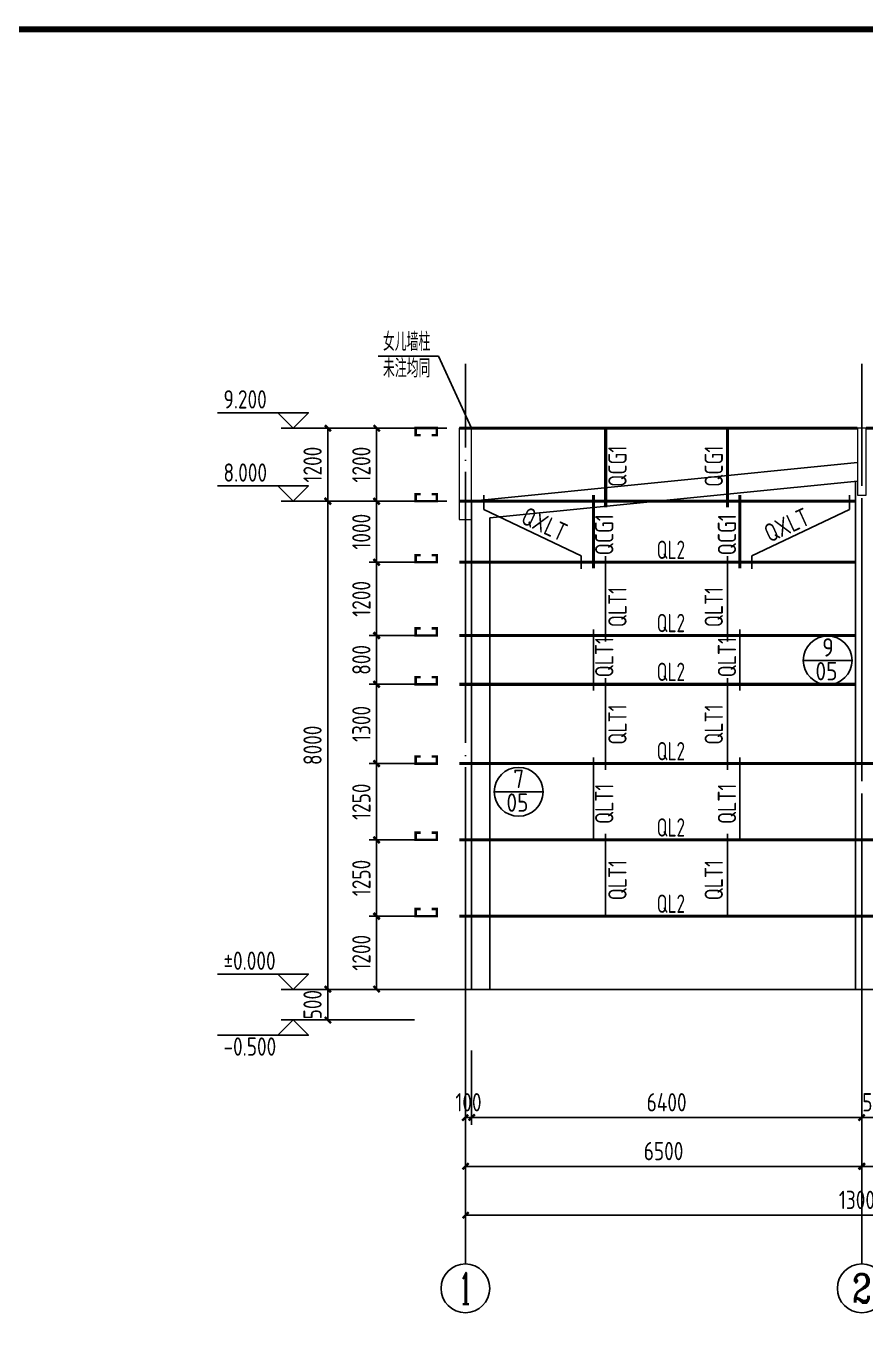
# Model space of a CAD drawing. Header units: millimetres. Extents: x 865974 to 875117, y 41124 to 44891.
# Drawn here: x 869108.9 to 869246.5, y 41492.7 to 41708.1 of the extents above; entities that cross this region are included whole.
import ezdxf
from ezdxf.enums import TextEntityAlignment as Align

# ---------------------------------------------------------------- set-up
doc = ezdxf.new("R2010")
doc.units = ezdxf.units.MM
doc.header["$LTSCALE"] = 1000
doc.header["$MEASUREMENT"] = 0
doc.linetypes.add('DOTE', pattern=[2.42, 2, -0.2, 0.02, -0.2])
for name, color, linetype in [('1307', 7, 'Continuous'), ('1530', 253, 'Continuous'), ('1534', 7, 'Continuous'), ('AXIS', 3, 'Continuous'), ('AXIS_TEXT', 7, 'Continuous'), ('DIM', 7, 'Continuous'), ('DOTE', 1, 'DOTE'), ('M_Prof', 2, 'Continuous'), ('标注', 7, 'Continuous'), ('梁', 4, 'Continuous'), ('檩条', 34, 'Continuous'), ('索引符号标注', 253, 'Continuous')]:
    doc.layers.add(name, color=color, linetype=linetype)
doc.layers.add('零部件', color=3, linetype='Continuous', lineweight=5)
doc.styles.add('_TCH_AXIS', font='COMPLEX', dxfattribs={"bigfont": 'GBCBIG'})
doc.styles.add('COMPLEX', font='COMPLEX')
doc.styles.add('GBHZ', font='gbenor.shx', dxfattribs={"width": 0.9, "bigfont": 'gbcbig.shx'})
doc.dimstyles.new('Y100', dxfattribs={"dimscale": 0, "dimtxt": 3, "dimasz": 0.01, "dimexe": 1.2, "dimexo": 2, "dimgap": 1, "dimtad": 1, "dimdec": 0, "dimlfac": 100, "dimzin": 0, "dimdsep": 46, "dimtxsty": 'GBHZ', "dimblk": 'DX', "dimcen": 0.09, "dimdle": 1, "dimclrd": 7, "dimclre": 7, "dimclrt": 7, "dimadec": 0, "dimazin": 0, "dimtfac": 1, "dimtdec": 0, "dimtix": 1, "dimtmove": 2, "dimatfit": 3, "dimldrblk": 'DX', "dimfxl": 0, "dimtolj": 1, "dimtzin": 0, "dimarcsym": 0})

# ---------------------------------------------------------------- blocks, each defined once
blk = doc.blocks.new('_AXISO')
blk.add_circle((0, 0), 0.5)
at = {"layer": 'AXIS_TEXT', "style": 'COMPLEX', "width": 1.041667}
blk.add_attdef('A', text='', height=0.56, dxfattribs=at).set_placement((-0.25, -0.28), (0.25, -0.28), align=Align.FIT)
blk = doc.blocks.new('DX')
at = {"color": 0, "linetype": 'ByBlock', "const_width": 40}
blk.add_lwpolyline([(-54, -51), (46, 49)], dxfattribs=at)
blk = doc.blocks.new('*D231')
at = {"layer": 'Defpoints', "color": 0, "transparency": 16777216}
for p in [(869180.87, 41542.27), (869245.87, 41542.27), (869245.87, 41521.27)]:
    blk.add_point(p, dxfattribs=at)
at = {"layer": '标注', "color": 7, "lineweight": -2, "transparency": 16777216}
for p, q in [((869180.87, 41540.27), (869180.87, 41520.07)), ((869245.87, 41540.27), (869245.87, 41520.07)), ((869180.88, 41521.27), (869245.86, 41521.27))]:
    blk.add_line(p, q, dxfattribs=at)
at = {"layer": '标注', "color": 7, "lineweight": -2, "transparency": 16777216, "xscale": 0.01, "yscale": 0.01, "zscale": 0.01, "rotation": 180}
blk.add_blockref('DX', (869180.87, 41521.27), dxfattribs=at)
at = {"layer": '标注', "color": 7, "lineweight": -2, "transparency": 16777216, "xscale": 0.01, "yscale": 0.01, "zscale": 0.01}
blk.add_blockref('DX', (869245.87, 41521.27), dxfattribs=at)
at = {"layer": '标注', "color": 7, "transparency": 16777216, "insert": (869213.37, 41523.77), "char_height": 3, "attachment_point": 5, "style": 'GBHZ'}
blk.add_mtext('\\A1;6500', dxfattribs=at)
blk = doc.blocks.new('*D281')
at = {"layer": 'Defpoints', "color": 0, "transparency": 16777216}
for p in [(869158.31, 41630.27), (869179.85, 41630.27), (869174.51, 41550.27)]:
    blk.add_point(p, dxfattribs=at)
at = {"layer": 'DIM', "color": 7, "lineweight": -2, "transparency": 16777216}
for p, q in [((869177.85, 41630.27), (869157.11, 41630.27)), ((869158.31, 41550.28), (869158.31, 41630.26)), ((869172.51, 41550.27), (869157.11, 41550.27))]:
    blk.add_line(p, q, dxfattribs=at)
at = {"layer": 'DIM', "color": 7, "lineweight": -2, "transparency": 16777216, "xscale": 0.01, "yscale": 0.01, "zscale": 0.01}
for p, rotation in [((869158.31, 41630.27), 90), ((869158.31, 41550.27), 270)]:
    blk.add_blockref('DX', p, dxfattribs=dict(at, rotation=rotation))
at = {"layer": 'DIM', "color": 7, "transparency": 16777216, "insert": (869155.81, 41590.27), "char_height": 3, "attachment_point": 5, "rotation": 90, "style": 'GBHZ'}
blk.add_mtext('\\A1;8000', dxfattribs=at)
blk = doc.blocks.new('*D282')
at = {"layer": 'Defpoints', "color": 0, "transparency": 16777216}
for p in [(869158.31, 41642.27), (869179.85, 41642.27), (869179.85, 41630.27)]:
    blk.add_point(p, dxfattribs=at)
at = {"layer": 'DIM', "color": 7, "lineweight": -2, "transparency": 16777216}
for p, q in [((869177.85, 41642.27), (869157.11, 41642.27)), ((869158.31, 41630.28), (869158.31, 41642.26)), ((869177.85, 41630.27), (869157.11, 41630.27))]:
    blk.add_line(p, q, dxfattribs=at)
at = {"layer": 'DIM', "color": 7, "lineweight": -2, "transparency": 16777216, "xscale": 0.01, "yscale": 0.01, "zscale": 0.01}
for p, rotation in [((869158.31, 41642.27), 90), ((869158.31, 41630.27), 270)]:
    blk.add_blockref('DX', p, dxfattribs=dict(at, rotation=rotation))
at = {"layer": 'DIM', "color": 7, "transparency": 16777216, "insert": (869155.81, 41636.27), "char_height": 3, "attachment_point": 5, "rotation": 90, "style": 'GBHZ'}
blk.add_mtext('\\A1;1200', dxfattribs=at)
blk = doc.blocks.new('*D283')
at = {"layer": 'Defpoints', "color": 0, "transparency": 16777216}
for p in [(869166.31, 41562.27), (869174.51, 41562.27), (869174.51, 41550.27)]:
    blk.add_point(p, dxfattribs=at)
at = {"layer": '标注', "color": 7, "lineweight": -2, "transparency": 16777216}
for p, q in [((869172.51, 41562.27), (869165.11, 41562.27)), ((869166.31, 41550.28), (869166.31, 41562.26)), ((869172.51, 41550.27), (869165.11, 41550.27))]:
    blk.add_line(p, q, dxfattribs=at)
at = {"layer": '标注', "color": 7, "lineweight": -2, "transparency": 16777216, "xscale": 0.01, "yscale": 0.01, "zscale": 0.01}
for p, rotation in [((869166.31, 41562.27), 90), ((869166.31, 41550.27), 270)]:
    blk.add_blockref('DX', p, dxfattribs=dict(at, rotation=rotation))
at = {"layer": '标注', "color": 7, "transparency": 16777216, "insert": (869163.81, 41556.27), "char_height": 3, "attachment_point": 5, "rotation": 90, "style": 'GBHZ'}
blk.add_mtext('\\A1;1200', dxfattribs=at)
blk = doc.blocks.new('*D284')
at = {"layer": 'Defpoints', "color": 0, "transparency": 16777216}
for p in [(869174.51, 41574.77), (869166.31, 41562.27), (869174.51, 41562.27)]:
    blk.add_point(p, dxfattribs=at)
at = {"layer": '标注', "color": 7, "lineweight": -2, "transparency": 16777216}
for p, q in [((869172.51, 41574.77), (869165.11, 41574.77)), ((869166.31, 41574.76), (869166.31, 41562.28)), ((869172.51, 41562.27), (869165.11, 41562.27))]:
    blk.add_line(p, q, dxfattribs=at)
at = {"layer": '标注', "color": 7, "lineweight": -2, "transparency": 16777216, "xscale": 0.01, "yscale": 0.01, "zscale": 0.01}
for p, rotation in [((869166.31, 41574.77), 90), ((869166.31, 41562.27), 270)]:
    blk.add_blockref('DX', p, dxfattribs=dict(at, rotation=rotation))
at = {"layer": '标注', "color": 7, "transparency": 16777216, "insert": (869163.81, 41568.52), "char_height": 3, "attachment_point": 5, "rotation": 90, "style": 'GBHZ'}
blk.add_mtext('\\A1;1250', dxfattribs=at)
blk = doc.blocks.new('*D285')
at = {"layer": 'Defpoints', "color": 0, "transparency": 16777216}
for p in [(869166.31, 41600.27), (869174.51, 41600.27), (869174.51, 41587.27)]:
    blk.add_point(p, dxfattribs=at)
at = {"layer": '标注', "color": 7, "lineweight": -2, "transparency": 16777216}
for p, q in [((869172.51, 41600.27), (869165.11, 41600.27)), ((869166.31, 41587.28), (869166.31, 41600.26)), ((869172.51, 41587.27), (869165.11, 41587.27))]:
    blk.add_line(p, q, dxfattribs=at)
at = {"layer": '标注', "color": 7, "lineweight": -2, "transparency": 16777216, "xscale": 0.01, "yscale": 0.01, "zscale": 0.01}
for p, rotation in [((869166.31, 41600.27), 90), ((869166.31, 41587.27), 270)]:
    blk.add_blockref('DX', p, dxfattribs=dict(at, rotation=rotation))
at = {"layer": '标注', "color": 7, "transparency": 16777216, "insert": (869163.81, 41593.77), "char_height": 3, "attachment_point": 5, "rotation": 90, "style": 'GBHZ'}
blk.add_mtext('\\A1;1300', dxfattribs=at)
blk = doc.blocks.new('*D286')
at = {"layer": 'Defpoints', "color": 0, "transparency": 16777216}
for p in [(869174.51, 41608.27), (869166.31, 41600.27), (869174.51, 41600.27)]:
    blk.add_point(p, dxfattribs=at)
at = {"layer": '标注', "color": 7, "lineweight": -2, "transparency": 16777216}
for p, q in [((869172.51, 41608.27), (869165.11, 41608.27)), ((869166.31, 41608.26), (869166.31, 41600.28)), ((869172.51, 41600.27), (869165.11, 41600.27))]:
    blk.add_line(p, q, dxfattribs=at)
at = {"layer": '标注', "color": 7, "lineweight": -2, "transparency": 16777216, "xscale": 0.01, "yscale": 0.01, "zscale": 0.01}
for p, rotation in [((869166.31, 41608.27), 90), ((869166.31, 41600.27), 270)]:
    blk.add_blockref('DX', p, dxfattribs=dict(at, rotation=rotation))
at = {"layer": '标注', "color": 7, "transparency": 16777216, "insert": (869163.81, 41604.27), "char_height": 3, "attachment_point": 5, "rotation": 90, "style": 'GBHZ'}
blk.add_mtext('\\A1;800', dxfattribs=at)
blk = doc.blocks.new('*D287')
at = {"layer": 'Defpoints', "color": 0, "transparency": 16777216}
for p in [(869174.51, 41642.27), (869166.31, 41630.27), (869174.51, 41630.27)]:
    blk.add_point(p, dxfattribs=at)
at = {"layer": '标注', "color": 7, "lineweight": -2, "transparency": 16777216}
for p, q in [((869172.51, 41642.27), (869165.11, 41642.27)), ((869166.31, 41642.26), (869166.31, 41630.28)), ((869172.51, 41630.27), (869165.11, 41630.27))]:
    blk.add_line(p, q, dxfattribs=at)
at = {"layer": '标注', "color": 7, "lineweight": -2, "transparency": 16777216, "xscale": 0.01, "yscale": 0.01, "zscale": 0.01}
for p, rotation in [((869166.31, 41642.27), 90), ((869166.31, 41630.27), 270)]:
    blk.add_blockref('DX', p, dxfattribs=dict(at, rotation=rotation))
at = {"layer": '标注', "color": 7, "transparency": 16777216, "insert": (869163.81, 41636.27), "char_height": 3, "attachment_point": 5, "rotation": 90, "style": 'GBHZ'}
blk.add_mtext('\\A1;1200', dxfattribs=at)
blk = doc.blocks.new('*D288')
at = {"layer": 'Defpoints', "color": 0, "transparency": 16777216}
for p in [(869166.31, 41587.27), (869174.51, 41587.27), (869174.51, 41574.77)]:
    blk.add_point(p, dxfattribs=at)
at = {"layer": '标注', "color": 7, "lineweight": -2, "transparency": 16777216}
for p, q in [((869172.51, 41587.27), (869165.11, 41587.27)), ((869166.31, 41574.78), (869166.31, 41587.26)), ((869172.51, 41574.77), (869165.11, 41574.77))]:
    blk.add_line(p, q, dxfattribs=at)
at = {"layer": '标注', "color": 7, "lineweight": -2, "transparency": 16777216, "xscale": 0.01, "yscale": 0.01, "zscale": 0.01}
for p, rotation in [((869166.31, 41587.27), 90), ((869166.31, 41574.77), 270)]:
    blk.add_blockref('DX', p, dxfattribs=dict(at, rotation=rotation))
at = {"layer": '标注', "color": 7, "transparency": 16777216, "insert": (869163.81, 41581.02), "char_height": 3, "attachment_point": 5, "rotation": 90, "style": 'GBHZ'}
blk.add_mtext('\\A1;1250', dxfattribs=at)
blk = doc.blocks.new('*D290')
at = {"layer": 'Defpoints', "color": 0, "transparency": 16777216}
for p in [(869181.87, 41542.27), (869245.87, 41542.27), (869181.87, 41529.27)]:
    blk.add_point(p, dxfattribs=at)
at = {"layer": '标注', "color": 7, "lineweight": -2, "transparency": 16777216}
for p, q in [((869181.87, 41540.27), (869181.87, 41528.07)), ((869245.87, 41540.27), (869245.87, 41528.07)), ((869245.86, 41529.27), (869181.88, 41529.27))]:
    blk.add_line(p, q, dxfattribs=at)
at = {"layer": '标注', "color": 7, "lineweight": -2, "transparency": 16777216, "xscale": 0.01, "yscale": 0.01, "zscale": 0.01, "rotation": 180}
blk.add_blockref('DX', (869181.87, 41529.27), dxfattribs=at)
at = {"layer": '标注', "color": 7, "lineweight": -2, "transparency": 16777216, "xscale": 0.01, "yscale": 0.01, "zscale": 0.01}
blk.add_blockref('DX', (869245.87, 41529.27), dxfattribs=at)
at = {"layer": '标注', "color": 7, "transparency": 16777216, "insert": (869213.87, 41531.77), "char_height": 3, "attachment_point": 5, "style": 'GBHZ'}
blk.add_mtext('\\A1;6400', dxfattribs=at)
blk = doc.blocks.new('*D291')
at = {"layer": 'Defpoints', "color": 0, "transparency": 16777216}
for p in [(869174.44, 41630.27), (869166.31, 41620.27), (869174.51, 41620.27)]:
    blk.add_point(p, dxfattribs=at)
at = {"layer": '标注', "color": 7, "lineweight": -2, "transparency": 16777216}
for p, q in [((869172.44, 41630.27), (869165.11, 41630.27)), ((869166.31, 41630.26), (869166.31, 41620.28)), ((869172.51, 41620.27), (869165.11, 41620.27))]:
    blk.add_line(p, q, dxfattribs=at)
at = {"layer": '标注', "color": 7, "lineweight": -2, "transparency": 16777216, "xscale": 0.01, "yscale": 0.01, "zscale": 0.01}
for p, rotation in [((869166.31, 41630.27), 90), ((869166.31, 41620.27), 270)]:
    blk.add_blockref('DX', p, dxfattribs=dict(at, rotation=rotation))
at = {"layer": '标注', "color": 7, "transparency": 16777216, "insert": (869163.81, 41625.27), "char_height": 3, "attachment_point": 5, "rotation": 90, "style": 'GBHZ'}
blk.add_mtext('\\A1;1000', dxfattribs=at)
blk = doc.blocks.new('*D344')
at = {"layer": 'Defpoints', "color": 0, "transparency": 16777216}
for p in [(869174.51, 41550.27), (869158.31, 41545.27), (869174.51, 41545.27)]:
    blk.add_point(p, dxfattribs=at)
at = {"layer": '标注', "color": 7, "lineweight": -2, "transparency": 16777216}
for p, q in [((869172.51, 41550.27), (869157.11, 41550.27)), ((869158.31, 41550.28), (869158.31, 41550.29)), ((869158.31, 41550.27), (869158.31, 41545.27)), ((869172.51, 41545.27), (869157.11, 41545.27)), ((869158.31, 41545.26), (869158.31, 41545.25))]:
    blk.add_line(p, q, dxfattribs=at)
at = {"layer": '标注', "color": 7, "lineweight": -2, "transparency": 16777216, "xscale": 0.01, "yscale": 0.01, "zscale": 0.01}
for p, rotation in [((869158.31, 41550.27), 270), ((869158.31, 41545.27), 90)]:
    blk.add_blockref('DX', p, dxfattribs=dict(at, rotation=rotation))
at = {"layer": '标注', "color": 7, "transparency": 16777216, "insert": (869155.81, 41547.77), "char_height": 3, "attachment_point": 5, "rotation": 90, "style": 'GBHZ'}
blk.add_mtext('\\A1;500', dxfattribs=at)
blk = doc.blocks.new('*D393')
at = {"layer": 'Defpoints', "color": 0, "transparency": 16777216}
for p in [(869180.87, 41542.27), (869181.87, 41542.27), (869180.87, 41529.27)]:
    blk.add_point(p, dxfattribs=at)
at = {"layer": '标注', "color": 7, "lineweight": -2, "transparency": 16777216}
for p, q in [((869180.87, 41540.27), (869180.87, 41528.07)), ((869181.87, 41540.27), (869181.87, 41528.07)), ((869180.86, 41529.27), (869180.85, 41529.27)), ((869181.87, 41529.27), (869180.87, 41529.27)), ((869181.88, 41529.27), (869181.89, 41529.27))]:
    blk.add_line(p, q, dxfattribs=at)
at = {"layer": '标注', "color": 7, "lineweight": -2, "transparency": 16777216, "xscale": 0.01, "yscale": 0.01, "zscale": 0.01}
blk.add_blockref('DX', (869180.87, 41529.27), dxfattribs=at)
at = {"layer": '标注', "color": 7, "lineweight": -2, "transparency": 16777216, "xscale": 0.01, "yscale": 0.01, "zscale": 0.01, "rotation": 180}
blk.add_blockref('DX', (869181.87, 41529.27), dxfattribs=at)
at = {"layer": '标注', "color": 7, "transparency": 16777216, "insert": (869181.37, 41531.77), "char_height": 3, "attachment_point": 5, "style": 'GBHZ'}
blk.add_mtext('\\A1;100', dxfattribs=at)
blk = doc.blocks.new('*D395')
at = {"layer": 'Defpoints', "color": 0, "transparency": 16777216}
for p in [(869245.87, 41542.27), (869310.87, 41542.27), (869245.87, 41521.27)]:
    blk.add_point(p, dxfattribs=at)
at = {"layer": '标注', "color": 7, "lineweight": -2, "transparency": 16777216}
for p, q in [((869245.87, 41540.27), (869245.87, 41520.07)), ((869310.87, 41540.27), (869310.87, 41520.07)), ((869310.86, 41521.27), (869245.88, 41521.27))]:
    blk.add_line(p, q, dxfattribs=at)
at = {"layer": '标注', "color": 7, "lineweight": -2, "transparency": 16777216, "xscale": 0.01, "yscale": 0.01, "zscale": 0.01, "rotation": 180}
blk.add_blockref('DX', (869245.87, 41521.27), dxfattribs=at)
at = {"layer": '标注', "color": 7, "lineweight": -2, "transparency": 16777216, "xscale": 0.01, "yscale": 0.01, "zscale": 0.01}
blk.add_blockref('DX', (869310.87, 41521.27), dxfattribs=at)
at = {"layer": '标注', "color": 7, "transparency": 16777216, "insert": (869278.37, 41523.77), "char_height": 3, "attachment_point": 5, "style": 'GBHZ'}
blk.add_mtext('\\A1;6500', dxfattribs=at)
blk = doc.blocks.new('*D396')
at = {"layer": 'Defpoints', "color": 0, "transparency": 16777216}
for p in [(869180.87, 41542.27), (869310.87, 41542.27), (869310.87, 41513.27)]:
    blk.add_point(p, dxfattribs=at)
at = {"layer": '标注', "color": 7, "lineweight": -2, "transparency": 16777216}
for p, q in [((869180.87, 41540.27), (869180.87, 41512.07)), ((869310.87, 41540.27), (869310.87, 41512.07)), ((869180.88, 41513.27), (869310.86, 41513.27))]:
    blk.add_line(p, q, dxfattribs=at)
at = {"layer": '标注', "color": 7, "lineweight": -2, "transparency": 16777216, "xscale": 0.01, "yscale": 0.01, "zscale": 0.01, "rotation": 180}
blk.add_blockref('DX', (869180.87, 41513.27), dxfattribs=at)
at = {"layer": '标注', "color": 7, "lineweight": -2, "transparency": 16777216, "xscale": 0.01, "yscale": 0.01, "zscale": 0.01}
blk.add_blockref('DX', (869310.87, 41513.27), dxfattribs=at)
at = {"layer": '标注', "color": 7, "transparency": 16777216, "insert": (869245.87, 41515.77), "char_height": 3, "attachment_point": 5, "style": 'GBHZ'}
blk.add_mtext('\\A1;13000', dxfattribs=at)
blk = doc.blocks.new('*D402')
at = {"layer": 'Defpoints', "color": 0, "transparency": 16777216}
for p in [(869245.87, 41542.27), (869250.87, 41542.27), (869245.87, 41529.27)]:
    blk.add_point(p, dxfattribs=at)
at = {"layer": '索引符号标注', "color": 7, "lineweight": -2, "transparency": 16777216}
for p, q in [((869245.87, 41540.27), (869245.87, 41528.07)), ((869250.87, 41540.27), (869250.87, 41528.07)), ((869245.86, 41529.27), (869245.85, 41529.27)), ((869250.87, 41529.27), (869245.87, 41529.27)), ((869250.88, 41529.27), (869250.89, 41529.27))]:
    blk.add_line(p, q, dxfattribs=at)
at = {"layer": '索引符号标注', "color": 7, "lineweight": -2, "transparency": 16777216, "xscale": 0.01, "yscale": 0.01, "zscale": 0.01}
blk.add_blockref('DX', (869245.87, 41529.27), dxfattribs=at)
at = {"layer": '索引符号标注', "color": 7, "lineweight": -2, "transparency": 16777216, "xscale": 0.01, "yscale": 0.01, "zscale": 0.01, "rotation": 180}
blk.add_blockref('DX', (869250.87, 41529.27), dxfattribs=at)
at = {"layer": '索引符号标注', "color": 7, "transparency": 16777216, "insert": (869248.37, 41531.77), "char_height": 3, "attachment_point": 5, "style": 'GBHZ'}
blk.add_mtext('\\A1;500', dxfattribs=at)
blk = doc.blocks.new('*D412')
at = {"layer": 'Defpoints', "color": 0, "transparency": 16777216}
for p in [(869166.31, 41620.27), (869174.51, 41620.27), (869174.51, 41608.27)]:
    blk.add_point(p, dxfattribs=at)
at = {"layer": '标注', "color": 7, "lineweight": -2, "transparency": 16777216}
for p, q in [((869172.51, 41620.27), (869165.11, 41620.27)), ((869166.31, 41608.28), (869166.31, 41620.26)), ((869172.51, 41608.27), (869165.11, 41608.27))]:
    blk.add_line(p, q, dxfattribs=at)
at = {"layer": '标注', "color": 7, "lineweight": -2, "transparency": 16777216, "xscale": 0.01, "yscale": 0.01, "zscale": 0.01}
for p, rotation in [((869166.31, 41620.27), 90), ((869166.31, 41608.27), 270)]:
    blk.add_blockref('DX', p, dxfattribs=dict(at, rotation=rotation))
at = {"layer": '标注', "color": 7, "transparency": 16777216, "insert": (869163.81, 41614.27), "char_height": 3, "attachment_point": 5, "rotation": 90, "style": 'GBHZ'}
blk.add_mtext('\\A1;1200', dxfattribs=at)

msp = doc.modelspace()

# ---------------------------------------------------------------- linework, layer by layer
at = {"color": 0, "const_width": 1}
msp.add_lwpolyline([(869645.031, 41133.604), (868839.031, 41133.604), (868839.031, 41707.604), (869645.031, 41707.604)], close=True, dxfattribs=at)
at = {"layer": '1530'}
for p, q in [((869157.107, 41642.266), (869150.636, 41642.266)), ((869157.107, 41630.266), (869150.636, 41630.266)), ((869157.107, 41550.266), (869150.636, 41550.266)), ((869157.107, 41545.266), (869150.636, 41545.266))]:
    msp.add_line(p, q, dxfattribs=at)
at = {"layer": '1534'}
for points in [[(869150.136, 41644.766), (869152.636, 41642.266), (869155.136, 41644.766), (869140.202, 41644.766)], [(869150.136, 41632.766), (869152.636, 41630.266), (869155.136, 41632.766), (869140.202, 41632.766)], [(869150.136, 41552.766), (869152.636, 41550.266), (869155.136, 41552.766), (869140.202, 41552.766)], [(869150.136, 41542.766), (869152.636, 41545.266), (869155.136, 41542.766), (869140.202, 41542.766)]]:
    msp.add_lwpolyline(points, dxfattribs=at)
at = {"layer": 'AXIS', "color": 0}
for p, q in [((869180.871, 41542.266), (869180.871, 41505.266)), ((869245.871, 41542.266), (869245.871, 41505.266))]:
    msp.add_line(p, q, dxfattribs=at)
at = {"layer": 'DOTE', "linetype": 'DOTE', "ltscale": 0.01}
for p, q in [((869180.871, 41542.266), (869180.871, 41652.768)), ((869245.871, 41652.768), (869245.871, 41542.266))]:
    msp.add_line(p, q, dxfattribs=at)
at = {"layer": 'DOTE', "linetype": 'DOTE', "ltscale": 0.02}
for p, q in [((869180.871, 41542.266), (869180.871, 41652.768)), ((869245.871, 41542.266), (869245.871, 41652.768))]:
    msp.add_line(p, q, dxfattribs=at)
at = {"layer": 'M_Prof'}
for p, q in [((869181.871, 41630.266), (869245.171, 41636.596)), ((869184.871, 41627.551), (869245.171, 41633.581)), ((869244.871, 41633.551), (869244.871, 41550.266)), ((869181.871, 41630.266), (869181.871, 41550.266)), ((869184.871, 41627.551), (869184.871, 41550.266)), ((869181.871, 41550.266), (869184.871, 41550.266)), ((869244.871, 41550.266), (869246.871, 41550.266))]:
    msp.add_line(p, q, dxfattribs=at)
at = {"layer": '梁'}
for p, q in [((869176.459, 41654.05), (869166.579, 41654.05)), ((869181.871, 41642.266), (869176.459, 41654.05))]:
    msp.add_line(p, q, dxfattribs=at)
at = {"layer": '梁', "color": 61, "linetype": 'ByBlock', "ltscale": 0.8, "const_width": 0.4}
for points in [[(869173.562, 41641.086), (869172.71, 41641.086), (869172.71, 41642.266), (869176.179, 41642.266), (869176.179, 41641.086), (869175.327, 41641.086)], [(869173.562, 41631.445), (869172.71, 41631.445), (869172.71, 41630.266), (869176.179, 41630.266), (869176.179, 41631.445), (869175.327, 41631.445)], [(869173.562, 41621.445), (869172.71, 41621.445), (869172.71, 41620.266), (869176.179, 41620.266), (869176.179, 41621.445), (869175.327, 41621.445)], [(869173.562, 41609.445), (869172.71, 41609.445), (869172.71, 41608.266), (869176.179, 41608.266), (869176.179, 41609.445), (869175.327, 41609.445)], [(869173.562, 41601.445), (869172.71, 41601.445), (869172.71, 41600.266), (869176.179, 41600.266), (869176.179, 41601.445), (869175.327, 41601.445)], [(869173.562, 41588.445), (869172.71, 41588.445), (869172.71, 41587.266), (869176.179, 41587.266), (869176.179, 41588.445), (869175.327, 41588.445)], [(869173.562, 41575.945), (869172.71, 41575.945), (869172.71, 41574.766), (869176.179, 41574.766), (869176.179, 41575.945), (869175.327, 41575.945)], [(869173.562, 41563.445), (869172.71, 41563.445), (869172.71, 41562.266), (869176.179, 41562.266), (869176.179, 41563.445), (869175.327, 41563.445)]]:
    msp.add_lwpolyline(points, dxfattribs=at)
at = {"layer": '檩条', "color": 4, "linetype": 'ByBlock'}
for p, q in [((869183.871, 41631.267), (869183.871, 41628.917)), ((869243.871, 41631.267), (869243.871, 41628.917)), ((869183.871, 41628.917), (869199.871, 41621.336)), ((869243.871, 41628.917), (869227.871, 41621.336)), ((869199.871, 41621.336), (869199.871, 41619.196)), ((869227.871, 41621.336), (869227.871, 41619.196)), ((869164.216, 41550.266), (869319.263, 41550.266))]:
    msp.add_line(p, q, dxfattribs=at)
at = {"layer": '檩条', "color": 4}
for p, q in [((869203.871, 41607.266), (869203.871, 41621.266)), ((869223.871, 41607.266), (869223.871, 41621.266)), ((869201.871, 41609.266), (869201.871, 41599.266)), ((869225.871, 41609.266), (869225.871, 41599.266)), ((869203.871, 41586.266), (869203.871, 41601.266)), ((869223.871, 41586.266), (869223.871, 41601.266)), ((869201.871, 41588.266), (869201.871, 41574.766)), ((869225.871, 41588.266), (869225.871, 41574.766)), ((869203.871, 41562.266), (869203.871, 41575.766)), ((869223.871, 41562.266), (869223.871, 41575.766))]:
    msp.add_line(p, q, dxfattribs=at)
at = {"layer": '檩条', "color": 4, "const_width": 0.5}
for points in [[(869179.871, 41642.266), (869245.171, 41642.266)], [(869203.871, 41629.266), (869203.871, 41642.266)], [(869223.871, 41629.266), (869223.871, 41642.266)], [(869246.571, 41642.266), (869311.871, 41642.266)], [(869179.871, 41630.266), (869244.871, 41630.266)], [(869201.871, 41631.266), (869201.871, 41619.266)], [(869225.871, 41631.266), (869225.871, 41619.266)], [(869179.871, 41620.266), (869244.871, 41620.266)], [(869179.871, 41608.266), (869244.871, 41608.266)], [(869179.871, 41600.266), (869244.871, 41600.266)], [(869179.871, 41587.266), (869250.868, 41587.266)], [(869179.871, 41574.766), (869250.868, 41574.766)]]:
    msp.add_lwpolyline(points, dxfattribs=at)
at = {"layer": '檩条', "color": 4, "linetype": 'ByBlock', "const_width": 0.5}
msp.add_lwpolyline([(869179.871, 41562.266), (869250.868, 41562.266)], dxfattribs=at)
at = {"layer": '索引符号标注'}
for p, q in [((869236.278, 41604.184), (869244.278, 41604.184)), ((869185.599, 41582.651), (869193.599, 41582.651))]:
    msp.add_line(p, q, dxfattribs=at)
for centre in [(869240.278, 41604.184), (869189.599, 41582.651)]:
    msp.add_circle(centre, 4, dxfattribs=at)
at = {"layer": '零部件'}
for points in [[(869179.871, 41627.266), (869181.871, 41627.266), (869181.871, 41642.266), (869179.871, 41642.266)], [(869245.171, 41631.266), (869246.571, 41631.266), (869246.571, 41642.266), (869245.171, 41642.266)]]:
    msp.add_lwpolyline(points, close=True, dxfattribs=at)

# ---------------------------------------------------------------- block references
at = {"layer": 'AXIS', "color": 0}
ref = msp.add_blockref('_AXISO', (869180.871, 41501.266), dxfattribs=dict(at, xscale=8, yscale=8, zscale=8))
ref.add_attrib('A', '1', dxfattribs={"layer": 'AXIS_TEXT', "color": 0, "height": 5.147, "style": '_TCH_AXIS'}).set_placement((869179.768, 41498.692), (869181.974, 41498.692), align=Align.FIT)
ref = msp.add_blockref('_AXISO', (869245.871, 41501.266), dxfattribs=dict(at, xscale=8, yscale=8, zscale=8))
ref.add_attrib('A', '2', dxfattribs={"layer": 'AXIS_TEXT', "color": 0, "height": 4.659, "style": '_TCH_AXIS'}).set_placement((869244.318, 41498.936), (869247.424, 41498.936), align=Align.FIT)

# ---------------------------------------------------------------- texts
at = {"layer": '1307', "style": 'GBHZ', "width": 0.9}
for s, rotation, p in [('QCG1', 90, (869207.306, 41632.611)), ('QCG1', 90, (869223.103, 41632.611)), ('QXLT', 335.45048, (869189.772, 41626.724)), ('QXLT', 24.54952, (869230.766, 41623.434)), ('QCG1', 90, (869205.14, 41621.392)), ('QCG1', 90, (869225.268, 41621.392)), ('QLT1', 90, (869207.306, 41609.611)), ('QLT1', 90, (869223.103, 41609.611)), ('QLT1', 90, (869205.14, 41601.392)), ('QLT1', 90, (869225.268, 41601.392)), ('QLT1', 90, (869207.306, 41590.352)), ('QLT1', 90, (869223.103, 41590.352)), ('QLT1', 90, (869205.14, 41577.363)), ('QLT1', 90, (869225.268, 41577.363)), ('QLT1', 90, (869207.306, 41564.852)), ('QLT1', 90, (869223.103, 41564.852))]:
    msp.add_text(s, height=3, rotation=rotation, dxfattribs=at).set_placement(p)
at = {"layer": '1307', "style": 'GBHZ', "width": 0.8}
for p in [(869212.241, 41620.811), (869212.241, 41608.811), (869212.241, 41600.811), (869212.241, 41587.811), (869212.241, 41575.311), (869212.241, 41562.811)]:
    msp.add_text('QL2', height=3, dxfattribs=at).set_placement(p)
at = {"layer": '1534', "style": 'GBHZ', "width": 0.9}
for s, p in [('女儿墙柱', (869167.352, 41654.905)), ('未注均同', (869167.352, 41650.557)), ('9.200', (869141.2, 41645.466)), ('8.000', (869141.2, 41633.466)), ('%%P0.000', (869141.2, 41553.466)), ('-0.500', (869141.2, 41539.399))]:
    msp.add_text(s, height=3, dxfattribs=at).set_placement(p)
at = {"layer": '索引符号标注', "style": 'GBHZ'}
for s, p in [('9', (869239.397, 41604.81)), ('05', (869238.277, 41600.919)), ('7', (869188.719, 41583.277)), ('05', (869187.598, 41579.386))]:
    msp.add_text(s, height=3, dxfattribs=at).set_placement(p)

# ---------------------------------------------------------------- dimensions: what is measured, and where the dimension line sits
at = {"layer": 'DIM'}
for base, p1, p2, angle, picture, middle in [((869158.307, 41642.266), (869179.847, 41630.266), (869179.847, 41642.266), 90, '*D282', (869155.807, 41636.266)), ((869158.307, 41630.266), (869174.514, 41550.266), (869179.847, 41630.266), 270, '*D281', (869155.807, 41590.266))]:
    dim = msp.add_linear_dim(base=base, p1=p1, p2=p2, angle=angle, dimstyle='Y100', override={"dimscale": 1}, dxfattribs=at)
    dim.commit()
    dim.dimension.update_dxf_attribs({"geometry": picture, "text_midpoint": middle})
at = {"layer": '标注'}
for base, p1, p2, angle, override, picture, middle in [((869166.307, 41630.266), (869174.514, 41642.266), (869174.514, 41630.266), 90, {"dimscale": 1}, '*D287', (869163.807, 41636.266)), ((869166.307, 41620.266), (869174.445, 41630.266), (869174.514, 41620.266), 90, {"dimscale": 1}, '*D291', (869163.807, 41625.266)), ((869166.307, 41620.266), (869174.514, 41608.266), (869174.514, 41620.266), 90, {"dimscale": 1}, '*D412', (869163.807, 41614.266)), ((869166.307, 41600.266), (869174.514, 41608.266), (869174.514, 41600.266), 270, {"dimscale": 1}, '*D286', (869163.807, 41604.266)), ((869166.307, 41600.266), (869174.514, 41587.266), (869174.514, 41600.266), 90, {"dimscale": 1}, '*D285', (869163.807, 41593.766)), ((869166.307, 41587.266), (869174.514, 41574.766), (869174.514, 41587.266), 90, {"dimscale": 1}, '*D288', (869163.807, 41581.016)), ((869166.307, 41562.266), (869174.514, 41574.766), (869174.514, 41562.266), 270, {"dimscale": 1}, '*D284', (869163.807, 41568.516)), ((869166.307, 41562.266), (869174.514, 41550.266), (869174.514, 41562.266), 90, {"dimscale": 1}, '*D283', (869163.807, 41556.266)), ((869158.307, 41545.266), (869174.514, 41550.266), (869174.514, 41545.266), 270, {"dimscale": 1}, '*D344', (869155.807, 41547.766)), ((869180.871, 41529.266), (869181.871, 41542.266), (869180.871, 41542.266), 180, {"dimscale": 1, "dimfxl": 150}, '*D393', (869181.371, 41531.766)), ((869181.871, 41529.266), (869245.871, 41542.266), (869181.871, 41542.266), 180, {"dimscale": 1, "dimfxl": 150}, '*D290', (869213.871, 41531.766)), ((869245.871, 41521.266), (869310.871, 41542.266), (869245.871, 41542.266), 180, {"dimscale": 1, "dimfxl": 150}, '*D395', (869278.371, 41523.766))]:
    dim = msp.add_linear_dim(base=base, p1=p1, p2=p2, angle=angle, dimstyle='Y100', override=override, dxfattribs=at)
    dim.commit()
    dim.dimension.update_dxf_attribs({"geometry": picture, "text_midpoint": middle})
for base, p2, picture, middle in [((869245.871, 41521.266), (869245.871, 41542.266), '*D231', (869213.371, 41523.766)), ((869310.871, 41513.266), (869310.871, 41542.266), '*D396', (869245.871, 41515.766))]:
    dim = msp.add_linear_dim(base=base, p1=(869180.871, 41542.266), p2=p2, dimstyle='Y100', override={"dimscale": 1, "dimfxl": 150}, dxfattribs=at)
    dim.commit()
    dim.dimension.update_dxf_attribs({"geometry": picture, "text_midpoint": middle})
at = {"layer": '索引符号标注'}
dim = msp.add_linear_dim(base=(869245.871, 41529.266), p1=(869250.868, 41542.266), p2=(869245.871, 41542.266), dimstyle='Y100', override={"dimscale": 1, "dimfxl": 2}, dxfattribs=at)
dim.commit()
dim.dimension.update_dxf_attribs({"geometry": '*D402', "text_midpoint": (869248.369, 41531.766)})

doc.saveas('drawing.dxf')
